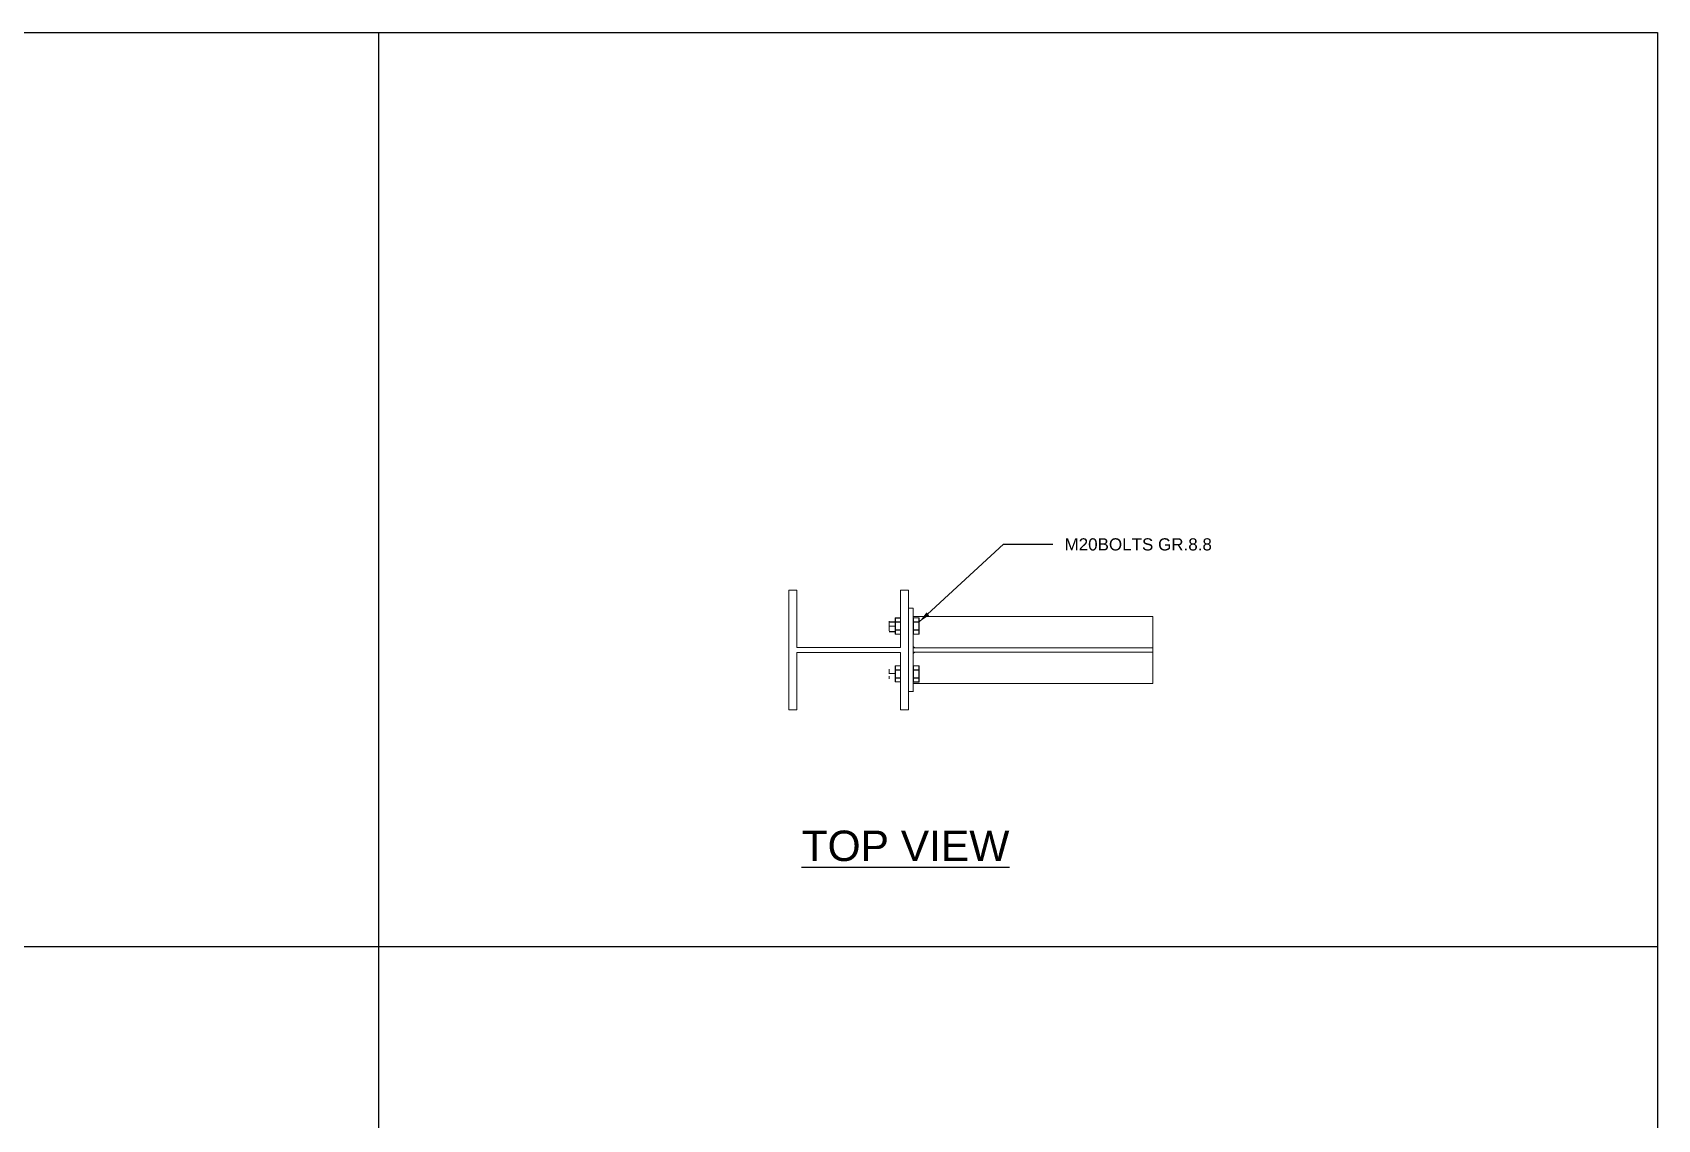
# Model space of a CAD drawing. Header units: inches. Extents: x 21 to 223, y -28 to 151.
# Drawn here: x 89.7 to 223.3, y 61.8 to 151.1 of the extents above; entities that cross this region are included whole.
import ezdxf

# ---------------------------------------------------------------- set-up
doc = ezdxf.new("R2010")
doc.units = ezdxf.units.IN
doc.header["$MEASUREMENT"] = 0
doc.layers.add('Text', color=130, linetype='Continuous')
doc.styles.get("Standard").update_dxf_attribs({"font": 'arial.ttf'})
doc.dimstyles.get("Standard").update_dxf_attribs({"dimtxt": 0.75, "dimasz": 0.75, "dimexe": 0.18, "dimexo": 0.0625, "dimgap": 0.01, "dimtad": 2, "dimtih": 1, "dimtoh": 1, "dimdec": 3, "dimzin": 0, "dimdsep": 46, "dimtxsty": 'Standard', "dimcen": 0.09, "dimadec": 0, "dimazin": 0, "dimtfac": 1, "dimtdec": 3, "dimtofl": 0, "dimtmove": 0, "dimatfit": 3, "dimfxl": 1, "dimtolj": 1, "dimtzin": 0, "dimarcsym": 0})

msp = doc.modelspace()

# ---------------------------------------------------------------- linework, layer by layer
for p, q in [((118.1412, 151.1303), (118.1412, -4.1395)), ((160.1259, 102.7019), (160.6003, 102.7019)), ((160.1259, 101.9145), (160.6003, 101.9145)), ((21.2224, 76.0223), (223.2502, 76.0223))]:
    msp.add_line(p, q)
at = {"color": 0, "linetype": 'Continuous', "lineweight": 0}
for p, q in [((151.8582, 105.3079), (151.8582, 95.4654)), ((151.8582, 105.3079), (152.5275, 105.3079)), ((151.8582, 95.4654), (151.8582, 105.3079)), ((152.5275, 105.3079), (151.8582, 105.3079)), ((152.5275, 100.5835), (152.5275, 105.3079)), ((152.5275, 105.3079), (152.5275, 100.5835)), ((161.0314, 105.3079), (161.0314, 100.5835)), ((161.7007, 105.3079), (161.0314, 105.3079)), ((161.0314, 105.3079), (161.7007, 105.3079)), ((161.0314, 100.5835), (161.0314, 105.3079)), ((161.7007, 95.4654), (161.7007, 105.3079)), ((161.7007, 105.3079), (161.7007, 95.4654)), ((160.6003, 102.9765), (160.6003, 102.6658)), ((160.6003, 102.6658), (160.6003, 102.9765)), ((160.6419, 103.0125), (160.6419, 103.018)), ((160.6419, 103.018), (160.6419, 103.0125)), ((161.0314, 103.018), (160.6419, 103.018)), ((160.6419, 102.7018), (160.6419, 103.0125)), ((160.6419, 103.0125), (161.0314, 103.0125)), ((160.6419, 102.7018), (160.6419, 103.0125)), ((160.6419, 103.0125), (161.0314, 103.0125)), ((162.0944, 103.8119), (161.7007, 103.8119)), ((161.7007, 103.8119), (162.0944, 103.8119)), ((162.0944, 103.1426), (162.0944, 103.8119)), ((162.0984, 103.8119), (162.0944, 103.8119)), ((162.0944, 103.8119), (162.0984, 103.8119)), ((162.0944, 103.8119), (162.0944, 103.1426)), ((181.7795, 103.1426), (162.0944, 103.1426)), ((162.0944, 97.6308), (162.0944, 103.1426)), ((162.0944, 103.1426), (181.7795, 103.1426)), ((162.0944, 97.6308), (162.0944, 103.1426)), ((162.1234, 103.0161), (162.1234, 103.02)), ((162.1234, 103.02), (162.1234, 103.0161)), ((162.5576, 103.02), (162.1234, 103.02)), ((162.1234, 102.6982), (162.1234, 103.0161)), ((162.1234, 103.0161), (162.1234, 102.6982)), ((162.5576, 103.0161), (162.1234, 103.0161)), ((162.1234, 103.0161), (162.5576, 103.0161)), ((162.5576, 103.0161), (162.5576, 103.02)), ((162.5576, 103.02), (162.5576, 103.0161)), ((162.5576, 102.6982), (162.5576, 103.0161)), ((162.5576, 103.0161), (162.5576, 102.6982)), ((162.5865, 102.6731), (162.5865, 102.9911)), ((162.5865, 102.9911), (162.5865, 102.6731)), ((181.7795, 103.1426), (181.7795, 97.6308)), ((181.7795, 97.6308), (181.7795, 103.1426)), ((160.1259, 102.7489), (160.1259, 102.545)), ((160.1259, 101.9615), (160.1259, 102.7489)), ((160.1259, 102.3552), (160.1259, 102.7489)), ((160.1259, 102.7489), (160.1259, 102.3552)), ((160.1259, 101.9615), (160.1259, 102.545)), ((160.1259, 102.545), (160.1259, 102.344)), ((160.1259, 102.545), (160.1259, 101.9615)), ((160.1259, 102.545), (160.1259, 102.344)), ((160.1259, 101.9615), (160.1259, 102.344)), ((160.6003, 102.3317), (160.1259, 102.3317)), ((160.1259, 102.3317), (160.6003, 102.3317)), ((160.6003, 102.6658), (160.6003, 102.0445)), ((160.6419, 102.6658), (160.6003, 102.6658)), ((160.6003, 102.6658), (160.6419, 102.6658)), ((160.6003, 102.0445), (160.6003, 102.6658)), ((160.6003, 102.0445), (160.6419, 102.0445)), ((160.6003, 102.0445), (160.6003, 101.7339)), ((160.6003, 101.7339), (160.6003, 102.0445)), ((160.6419, 102.0445), (160.6003, 102.0445)), ((161.0314, 102.7018), (160.6419, 102.7018)), ((160.6419, 102.6861), (160.6419, 102.7018)), ((160.6419, 102.7018), (160.6419, 102.6658)), ((161.0314, 102.7018), (160.6419, 102.7018)), ((160.6419, 102.6658), (160.6419, 102.6861)), ((160.6419, 102.0445), (160.6419, 102.6658)), ((160.6419, 102.6658), (161.0314, 102.6658)), ((160.6419, 102.6658), (161.0314, 102.6658)), ((160.6419, 102.0445), (160.6419, 102.6658)), ((161.0314, 102.0445), (160.6419, 102.0445)), ((160.6419, 102.0282), (160.6419, 102.0445)), ((160.6419, 102.0445), (160.6419, 102.0085)), ((161.0314, 102.0445), (160.6419, 102.0445)), ((160.6419, 102.0085), (160.6419, 102.0282)), ((160.6419, 102.0085), (161.0314, 102.0085)), ((160.6419, 101.6979), (160.6419, 102.0085)), ((160.6419, 101.6979), (160.6419, 102.0085)), ((160.6419, 102.0085), (161.0314, 102.0085)), ((161.0314, 101.6979), (160.6419, 101.6979)), ((160.6419, 101.6931), (160.6419, 101.6979)), ((160.6419, 101.6979), (160.6419, 101.6923)), ((161.0314, 101.6979), (160.6419, 101.6979)), ((160.6419, 101.6923), (160.6419, 101.6931)), ((161.0314, 101.6923), (160.6419, 101.6923)), ((162.1234, 102.6731), (162.0944, 102.6731)), ((162.0944, 102.6731), (162.1234, 102.6731)), ((162.0944, 102.0373), (162.1234, 102.0373)), ((162.1234, 102.0373), (162.0944, 102.0373)), ((162.1234, 102.6731), (162.1234, 102.6982)), ((162.1234, 102.6982), (162.5576, 102.6982)), ((162.1234, 102.6982), (162.1234, 102.6731)), ((162.5576, 102.6982), (162.1234, 102.6982)), ((162.1234, 102.0373), (162.1234, 102.6731)), ((162.1234, 102.6731), (162.1234, 102.0373)), ((162.5576, 102.6731), (162.1234, 102.6731)), ((162.1234, 102.6731), (162.5576, 102.6731)), ((162.1234, 102.0122), (162.1234, 102.0373)), ((162.1234, 102.0373), (162.5576, 102.0373)), ((162.1234, 102.0373), (162.1234, 102.0122)), ((162.5576, 102.0373), (162.1234, 102.0373)), ((162.1234, 101.6943), (162.1234, 102.0122)), ((162.1234, 102.0122), (162.1234, 101.6943)), ((162.5576, 102.0122), (162.1234, 102.0122)), ((162.1234, 102.0122), (162.5576, 102.0122)), ((162.1234, 101.6904), (162.1234, 101.6943)), ((162.1234, 101.6943), (162.5576, 101.6943)), ((162.1234, 101.6943), (162.1234, 101.6904)), ((162.5576, 101.6943), (162.1234, 101.6943)), ((162.5576, 101.6904), (162.1234, 101.6904)), ((162.5576, 102.6731), (162.5576, 102.6982)), ((162.5576, 102.6982), (162.5576, 102.6838)), ((162.5576, 102.6838), (162.5576, 102.6731)), ((162.5576, 102.0373), (162.5576, 102.6731)), ((162.5576, 102.6731), (162.5576, 102.0373)), ((162.5865, 102.6731), (162.5576, 102.6731)), ((162.5576, 102.6731), (162.5865, 102.6731)), ((162.5576, 102.0122), (162.5576, 102.0373)), ((162.5576, 102.0373), (162.5865, 102.0373)), ((162.5576, 102.0373), (162.5576, 102.0171)), ((162.5865, 102.0373), (162.5576, 102.0373)), ((162.5576, 102.0171), (162.5576, 102.0122)), ((162.5576, 101.6943), (162.5576, 102.0122)), ((162.5576, 102.0122), (162.5576, 101.6943)), ((162.5576, 101.6904), (162.5576, 101.6943)), ((162.5576, 101.6943), (162.5576, 101.6904)), ((162.5865, 102.0373), (162.5865, 102.6731)), ((162.5865, 102.6731), (162.5865, 102.0373)), ((162.5865, 101.7193), (162.5865, 102.0373)), ((162.5865, 102.0373), (162.5865, 101.7193)), ((152.5275, 100.5835), (161.0314, 100.5835)), ((161.0314, 100.5835), (152.5275, 100.5835)), ((152.5275, 100.1898), (152.5275, 95.4654)), ((161.0314, 100.1898), (152.5275, 100.1898)), ((152.5275, 100.1898), (161.0314, 100.1898)), ((152.5275, 95.4654), (152.5275, 100.1898)), ((161.0314, 95.4654), (161.0314, 100.1898)), ((161.0314, 100.1898), (161.0314, 95.4654)), ((162.2125, 100.5619), (162.0944, 100.68)), ((162.2125, 100.5619), (162.0944, 100.68)), ((162.0944, 100.5619), (181.7795, 100.5619)), ((181.7795, 100.5619), (162.0944, 100.5619)), ((162.0944, 100.2115), (181.7795, 100.2115)), ((181.7795, 100.2115), (162.0944, 100.2115)), ((162.0944, 100.0934), (162.2125, 100.2115)), ((162.0944, 100.0934), (162.2125, 100.2115)), ((160.6003, 98.7288), (160.6003, 99.0395)), ((160.6003, 99.0395), (160.6003, 98.7288)), ((160.6419, 99.081), (160.6419, 99.0755)), ((160.6419, 99.0803), (160.6419, 99.081)), ((161.0314, 99.081), (160.6419, 99.081)), ((160.6419, 99.0755), (160.6419, 99.0803)), ((160.6419, 99.0755), (161.0314, 99.0755)), ((160.6419, 98.7648), (160.6419, 99.0755)), ((160.6419, 98.7648), (160.6419, 99.0755)), ((160.6419, 99.0755), (161.0314, 99.0755)), ((162.1234, 99.0791), (162.1234, 99.083)), ((162.1234, 99.083), (162.1234, 99.0791)), ((162.5576, 99.083), (162.1234, 99.083)), ((162.1234, 99.0791), (162.1234, 98.7612)), ((162.5576, 99.0791), (162.1234, 99.0791)), ((162.1234, 99.0791), (162.5576, 99.0791)), ((162.1234, 98.7612), (162.1234, 99.0791)), ((162.5576, 99.0791), (162.5576, 99.083)), ((162.5576, 99.083), (162.5576, 99.0791)), ((162.5576, 98.7612), (162.5576, 99.0791)), ((162.5576, 99.0791), (162.5576, 98.7612)), ((162.5865, 98.7361), (162.5865, 99.054)), ((162.5865, 99.054), (162.5865, 98.7361)), ((160.1259, 98.4293), (160.1259, 98.8119)), ((160.1259, 98.4417), (160.6003, 98.4417)), ((160.1259, 98.0245), (160.1259, 98.2284)), ((160.1259, 98.0245), (160.1259, 98.2284)), ((160.6003, 98.1075), (160.6003, 98.7288)), ((160.6003, 98.5962), (160.6003, 98.7288)), ((160.6003, 98.7288), (160.6419, 98.7288)), ((160.6003, 98.7288), (160.6003, 98.1075)), ((160.6419, 98.7288), (160.6003, 98.7288)), ((160.6003, 98.1075), (160.6003, 98.2284)), ((160.6003, 97.7969), (160.6003, 98.1075)), ((160.6003, 98.1075), (160.6419, 98.1075)), ((160.6003, 98.1075), (160.6003, 97.7969)), ((160.6419, 98.1075), (160.6003, 98.1075)), ((161.0314, 98.7648), (160.6419, 98.7648)), ((160.6419, 98.7648), (160.6419, 98.7288)), ((161.0314, 98.7648), (160.6419, 98.7648)), ((160.6419, 98.7288), (160.6419, 98.7648)), ((160.6419, 98.7288), (161.0314, 98.7288)), ((160.6419, 98.7288), (161.0314, 98.7288)), ((160.6419, 98.1075), (160.6419, 98.7288)), ((160.6419, 98.1075), (160.6419, 98.7288)), ((160.6419, 98.1075), (160.6419, 98.0715)), ((161.0314, 98.1075), (160.6419, 98.1075)), ((161.0314, 98.1075), (160.6419, 98.1075)), ((160.6419, 98.0715), (160.6419, 98.1075)), ((160.6419, 98.0715), (161.0314, 98.0715)), ((160.6419, 97.7609), (160.6419, 98.0715)), ((160.6419, 98.0715), (161.0314, 98.0715)), ((160.6419, 97.7609), (160.6419, 98.0715)), ((160.6419, 97.7609), (160.6419, 97.7553)), ((161.0314, 97.7609), (160.6419, 97.7609)), ((161.0314, 97.7609), (160.6419, 97.7609)), ((160.6419, 97.7553), (160.6419, 97.7609)), ((161.0314, 97.7553), (160.6419, 97.7553)), ((162.0944, 98.7361), (162.1234, 98.7361)), ((162.1234, 98.7361), (162.0944, 98.7361)), ((162.1234, 98.1002), (162.0944, 98.1002)), ((162.0944, 98.1002), (162.1234, 98.1002)), ((181.7795, 97.6308), (162.0944, 97.6308)), ((162.0944, 97.6308), (181.7795, 97.6308)), ((162.0944, 96.9615), (162.0944, 97.6308)), ((162.0944, 97.6308), (162.0944, 96.9615)), ((162.1234, 98.7612), (162.5576, 98.7612)), ((162.1234, 98.7446), (162.1234, 98.7612)), ((162.1234, 98.7612), (162.1234, 98.7361)), ((162.5576, 98.7612), (162.1234, 98.7612)), ((162.1234, 98.7361), (162.1234, 98.7446)), ((162.1234, 98.7361), (162.1234, 98.1002)), ((162.5576, 98.7361), (162.1234, 98.7361)), ((162.1234, 98.7361), (162.5576, 98.7361)), ((162.1234, 98.1002), (162.1234, 98.7361)), ((162.1234, 98.1002), (162.5576, 98.1002)), ((162.1234, 98.0829), (162.1234, 98.1002)), ((162.1234, 98.1002), (162.1234, 98.0752)), ((162.5576, 98.1002), (162.1234, 98.1002)), ((162.1234, 98.0752), (162.1234, 98.0829)), ((162.1234, 98.0752), (162.1234, 97.7572)), ((162.5576, 98.0752), (162.1234, 98.0752)), ((162.1234, 98.0752), (162.5576, 98.0752)), ((162.1234, 97.7572), (162.1234, 98.0752)), ((162.1234, 97.7572), (162.5576, 97.7572)), ((162.1234, 97.7534), (162.1234, 97.7572)), ((162.1234, 97.7572), (162.1234, 97.7534)), ((162.5576, 97.7572), (162.1234, 97.7572)), ((162.5576, 97.7534), (162.1234, 97.7534)), ((162.5576, 98.7361), (162.5576, 98.7612)), ((162.5576, 98.7612), (162.5576, 98.7361)), ((162.5576, 98.1002), (162.5576, 98.7361)), ((162.5576, 98.7361), (162.5576, 98.1002)), ((162.5865, 98.7361), (162.5576, 98.7361)), ((162.5576, 98.7361), (162.5865, 98.7361)), ((162.5576, 98.1002), (162.5865, 98.1002)), ((162.5576, 98.0752), (162.5576, 98.1002)), ((162.5576, 98.1002), (162.5576, 98.0752)), ((162.5865, 98.1002), (162.5576, 98.1002)), ((162.5576, 97.7572), (162.5576, 98.0752)), ((162.5576, 98.0752), (162.5576, 97.7572)), ((162.5576, 97.7534), (162.5576, 97.7572)), ((162.5576, 97.7572), (162.5576, 97.7534)), ((162.5865, 98.1002), (162.5865, 98.7361)), ((162.5865, 98.7361), (162.5865, 98.1002)), ((162.5865, 97.7823), (162.5865, 98.1002)), ((162.5865, 98.1002), (162.5865, 97.7823)), ((162.0944, 96.9615), (161.7007, 96.9615)), ((162.0944, 96.9615), (161.7007, 96.9615)), ((162.0984, 96.9615), (162.0944, 96.9615)), ((162.0944, 96.9615), (162.0984, 96.9615)), ((152.5275, 95.4654), (151.8582, 95.4654)), ((151.8582, 95.4654), (152.5275, 95.4654)), ((161.7007, 95.4654), (161.0314, 95.4654)), ((161.0314, 95.4654), (161.7007, 95.4654))]:
    msp.add_line(p, q, dxfattribs=at)
msp.add_lwpolyline([(223.2502, -4.1395), (21.2224, -4.1395), (21.2224, 151.1303), (223.2502, 151.1303)], close=True)
for centre, radius, start, end in [((160.6419, 102.9765), 0.0416, 90, 180), ((162.0944, 103.8119), 0.00394, 270, 180), ((162.0944, 103.8119), 0.00394, 179.999997, 270.000017), ((162.0944, 103.8119), 0.00394, 180, 212.794201), ((162.0944, 103.8119), 0.00394, 212.794201, 270), ((162.1234, 102.9911), 0.0289, 90, 180), ((162.5576, 102.9911), 0.0289, 0, 90), ((160.6419, 101.7339), 0.0416, 180, 270), ((162.1234, 101.7193), 0.0289, 180, 270), ((162.5576, 101.7193), 0.0289, 270, 0), ((160.6419, 99.0395), 0.0416, 90, 180), ((162.1234, 99.054), 0.0289, 90, 180), ((162.5576, 99.054), 0.0289, 360, 90), ((160.6419, 97.7969), 0.0416, 180, 270), ((162.1234, 97.7823), 0.0289, 180, 270), ((162.5576, 97.7823), 0.0289, 270, 0), ((162.0944, 96.9615), 0.00394, 180, 90), ((162.0944, 96.9615), 0.00394, 90, 180), ((162.0944, 96.9615), 0.00394, 147.205799, 180), ((162.0944, 96.9615), 0.00394, 90, 147.205799)]:
    msp.add_arc(centre, radius, start, end, dxfattribs=at)
for centre, major_axis, start_param, end_param in [((160.6419, 102.9765), (-0.0416, 0), 4.71238898, 6.28318531), ((160.6419, 102.9765), (0.0416, 0), 1.57079633, 3.14159265), ((162.1234, 102.9911), (-0.0289, 0), 4.71238898, 6.28318531), ((162.1234, 102.9911), (0.0289, 0), 1.57079633, 3.14159265), ((162.5576, 102.9911), (-0.0289, 0), 3.14159265, 4.71238898), ((162.5576, 102.9911), (0.0289, 0), 0, 1.57079633), ((160.6419, 102.6658), (0.0416, 0), 1.57079633, 3.14159265), ((160.6419, 102.6658), (-0.0416, 0), 4.71238898, 6.28318531), ((160.6419, 102.0445), (-0.0416, 0), 0, 1.57079633), ((160.6419, 102.0445), (0.0416, 0), 3.14159265, 4.71238898), ((160.6419, 101.7339), (-0.0416, 0), 0, 1.57079633), ((160.6419, 101.7339), (0.0416, 0), 3.14159265, 4.71238898), ((162.1234, 102.6731), (0.0289, 0), 1.57079633, 3.14159265), ((162.1234, 102.6731), (-0.0289, 0), 4.71238898, 6.28318531), ((162.1234, 102.0373), (-0.0289, 0), 0, 1.57079633), ((162.1234, 102.0373), (0.0289, 0), 3.14159265, 4.71238898), ((162.1234, 101.7193), (0.0289, 0), 3.14159265, 4.71238898), ((162.1234, 101.7193), (-0.0289, 0), 0, 1.57079633), ((162.5576, 102.6731), (0.0289, 0), 0, 1.57079633), ((162.5576, 102.6731), (-0.0289, 0), 3.14159265, 4.71238898), ((162.5576, 102.0373), (-0.0289, 0), 1.57079633, 3.14159265), ((162.5576, 102.0373), (0.0289, 0), 4.71238898, 6.28318531), ((162.5576, 101.7193), (0.0289, 0), 4.71238898, 6.28318531), ((162.5576, 101.7193), (-0.0289, 0), 1.57079633, 3.14159265), ((160.6419, 99.0395), (-0.0416, 0), 4.71238898, 6.28318531), ((160.6419, 99.0395), (0.0416, 0), 1.57079633, 3.14159265), ((162.1234, 99.054), (0.0289, 0), 1.57079633, 3.14159265), ((162.1234, 99.054), (-0.0289, 0), 4.71238898, 6.28318531), ((162.5576, 99.054), (-0.0289, 0), 3.14159265, 4.71238898), ((162.5576, 99.054), (0.0289, 0), 0, 1.57079633), ((160.6419, 98.7288), (0.0416, 0), 1.57079633, 3.14159265), ((160.6419, 98.7288), (-0.0416, 0), 4.71238898, 6.28318531), ((160.6419, 98.1075), (-0.0416, 0), 0, 1.57079633), ((160.6419, 98.1075), (0.0416, 0), 3.14159265, 4.71238898), ((160.6419, 97.7969), (0.0416, 0), 3.14159265, 4.71238898), ((160.6419, 97.7969), (-0.0416, 0), 0, 1.57079633), ((162.1234, 98.7361), (-0.0289, 0), 4.71238898, 6.28318531), ((162.1234, 98.7361), (0.0289, 0), 1.57079633, 3.14159265), ((162.1234, 98.1002), (0.0289, 0), 3.14159265, 4.71238898), ((162.1234, 98.1002), (-0.0289, 0), 0, 1.57079633), ((162.1234, 97.7823), (-0.0289, 0), 0, 1.57079633), ((162.1234, 97.7823), (0.0289, 0), 3.14159265, 4.71238898), ((162.5576, 98.7361), (0.0289, 0), 0, 1.57079633), ((162.5576, 98.7361), (-0.0289, 0), 3.14159265, 4.71238898), ((162.5576, 98.1002), (-0.0289, 0), 1.57079633, 3.14159265), ((162.5576, 98.1002), (0.0289, 0), 4.71238898, 6.28318531), ((162.5576, 97.7823), (0.0289, 0), 4.71238898, 6.28318531), ((162.5576, 97.7823), (-0.0289, 0), 1.57079633, 3.14159265)]:
    msp.add_ellipse(centre, major_axis=major_axis, ratio=0.8660254, start_param=start_param, end_param=end_param, dxfattribs=at)

# ---------------------------------------------------------------- texts
at = {"insert": (173.6527, 109.0822), "char_height": 0.18, "attachment_point": 4}
msp.add_mtext('\\A1;', dxfattribs=at)
at = {"layer": 'Text', "attachment_point": 1}
for s, insert, char_height in [('M20BOLTS GR.8.8', (174.5221, 109.5645), 1), ('{\\LTOP VIEW}', (152.9185, 85.5428), 2.5)]:
    msp.add_mtext_dynamic_manual_height_columns(s, width=18.232287, gutter_width=1, heights=[0], dxfattribs=dict(at, insert=insert, char_height=char_height))

# ---------------------------------------------------------------- leaders
msp.add_leader([(162.5576, 102.6731), (169.5147, 109.0822), (173.5627, 109.0822)], dimstyle='Standard', override={"dimasz": 1})

doc.saveas('drawing.dxf')
